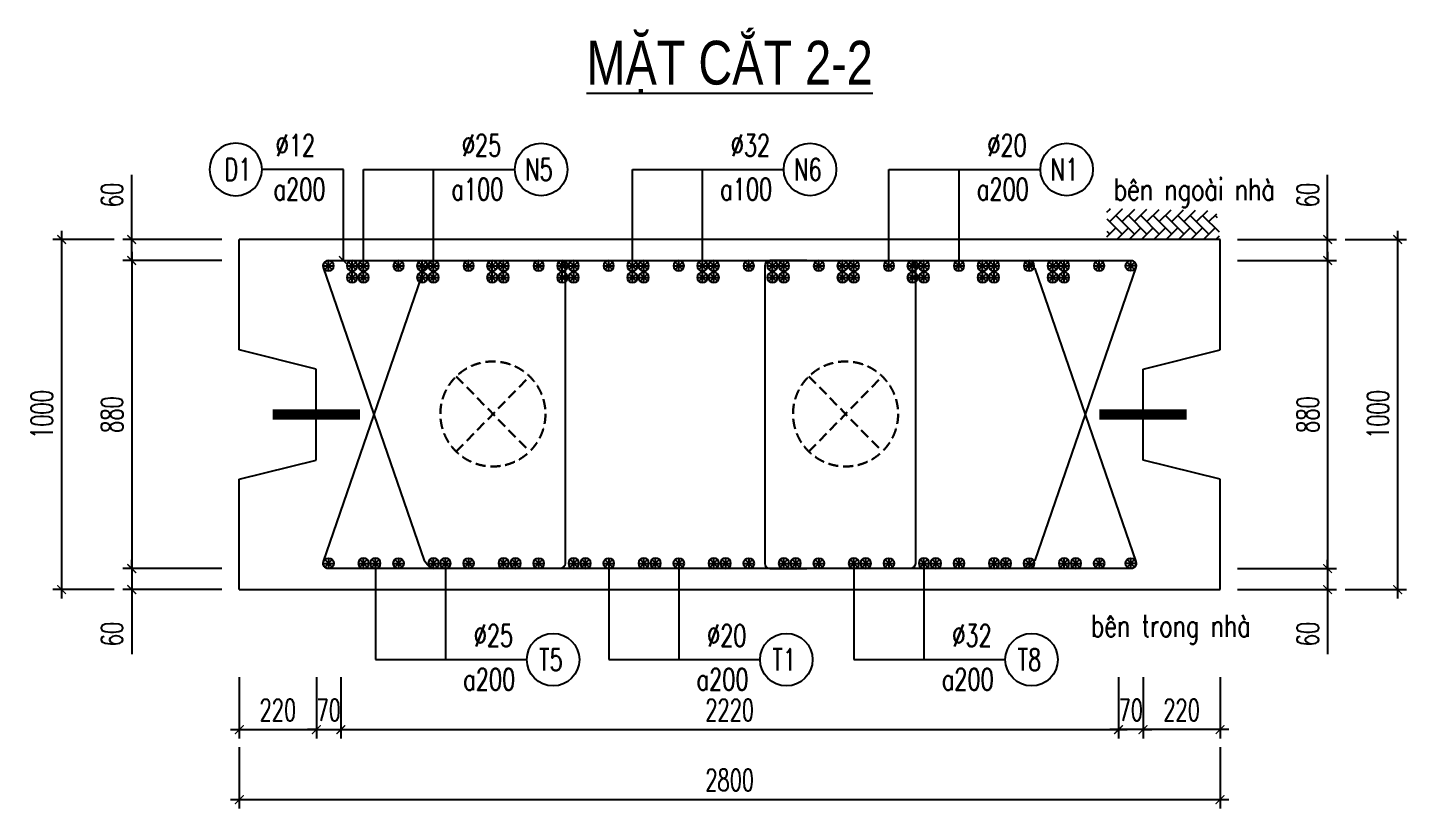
# Model space of a CAD drawing. Header units: millimetres. Extents: x -143483 to 1166745, y -1448440 to -1202244.
# Drawn here: x 82879 to 98625, y -1407063 to -1398142 of the extents above; entities that cross this region are included whole.
import ezdxf
from ezdxf.enums import TextEntityAlignment as Align

# ---------------------------------------------------------------- set-up
doc = ezdxf.new("R2010")
doc.units = ezdxf.units.MM
doc.header["$LTSCALE"] = 30
doc.header["$PDMODE"] = 3
doc.linetypes.add('DASHED', pattern=[19.05, 12.7, -6.35])
doc.layers.get('0').update_dxf_attribs({"lineweight": 9})
doc.layers.get('Defpoints').update_dxf_attribs({"lineweight": 9})
for name, color, linetype in [('ccu11-Cotthep', 9, 'Continuous'), ('ccu11-Dim', 8, 'Continuous'), ('ccu11-Hatch', 8, 'Continuous'), ('ccu11-Text', 31, 'Continuous'), ('ccu11-Thay', 7, 'Continuous'), ('ccu11-Thep', 4, 'Continuous'), ('ccu11-Thep doc', 4, 'Continuous'), ('ccu11-Thepdai', 6, 'Continuous')]:
    doc.layers.add(name, color=color, linetype=linetype)
doc.layers.add('ccu11-Khuat', color=9, linetype='DASHED', lineweight=30)
doc.layers.add('Vicom_thep doc', color=1, linetype='Continuous', lineweight=35)
doc.styles.add('ccu11-dim', font='vnsimli.shx', dxfattribs={"width": 0.65, "bigfont": 'bigfont.shx'})
doc.styles.add('ccu11-VnAvH-B', font='VHAVANB.TTF')
doc.styles.add('ccu11-vnsimli', font='vnsimli.shx', dxfattribs={"width": 0.8, "bigfont": 'vns.shx'})
doc.styles.add('ccu11-vnsimple', font='vnsimple.shx', dxfattribs={"bigfont": 'bigfont.shx'})
doc.styles.add('ccu11_simli', font='vnsimli.shx', dxfattribs={"width": 0.8})
doc.dimstyles.new('ccu11-100', dxfattribs={"dimscale": 100, "dimtxt": 2.5, "dimasz": 1, "dimexe": 1, "dimexo": 2, "dimgap": 1, "dimtad": 1, "dimdec": 0, "dimdsep": 46, "dimtxsty": 'ccu11-dim', "dimblk": 'ARCHTICK', "dimcen": -1, "dimdle": 1, "dimclrd": 256, "dimclre": 256, "dimclrt": 3, "dimadec": 0, "dimazin": 2, "dimtfac": 0.1, "dimtdec": 0, "dimtmove": 0, "dimatfit": 1, "dimldrblk": 'ARCHTICK', "dimfxl": 0, "dimtvp": 0.833333, "dimtolj": 1, "dimtzin": 12, "dimarcsym": 0})
doc.dimstyles.new('ccu11-100x4', dxfattribs={"dimscale": 100, "dimtxt": 2.5, "dimasz": 1, "dimexe": 1, "dimexo": 2, "dimgap": 1, "dimtad": 1, "dimdec": 0, "dimlfac": 0.25, "dimdsep": 46, "dimtxsty": 'ccu11-dim', "dimblk": 'ARCHTICK', "dimcen": -1, "dimdle": 1, "dimclrd": 256, "dimclre": 256, "dimclrt": 3, "dimadec": 0, "dimazin": 2, "dimtfac": 0.1, "dimtdec": 0, "dimtmove": 0, "dimatfit": 1, "dimldrblk": 'ARCHTICK', "dimfxl": 0, "dimtvp": 0.833333, "dimtolj": 1, "dimtzin": 12, "dimarcsym": 0})

# ---------------------------------------------------------------- blocks, each defined once
blk = doc.blocks.new('MCT')
at = {"ltscale": 0.005}
for p, q in [((-0.49, 0), (0.49, 0)), ((0.35, -0.35), (-0.35, 0.35)), ((-0.35, -0.35), (0.35, 0.35)), ((0, -0.49), (0, 0.49))]:
    blk.add_line(p, q, dxfattribs=at)
blk.add_circle((0, 0), 0.492, dxfattribs=at)
blk = doc.blocks.new('*U3542')
at = {"layer": 'ccu11-Thep doc', "xscale": -121.9200000001001, "yscale": 121.9200000001001, "zscale": 121.92, "rotation": 270}
blk.add_blockref('MCT', (0, 0), dxfattribs=at)
blk = doc.blocks.new('*U3543')
at = {"layer": 'ccu11-Thep doc', "color": 0, "linetype": 'ByBlock', "lineweight": -2, "transparency": 16777216}
for p in [(0, 0), (800, 0), (1600, 0), (2400, 0), (3200, 0), (4000, 0), (4800, 0), (5600, 0), (6400, 0), (7200, 0), (8000, 0), (8800, 0)]:
    blk.add_blockref('*U3542', p, dxfattribs=at)
blk = doc.blocks.new('*U3544')
at = {"layer": 'ccu11-Thep doc', "xscale": -121.9200000001001, "yscale": 121.9200000001001, "zscale": 121.92, "rotation": 270}
blk.add_blockref('MCT', (0, 0), dxfattribs=at)
blk = doc.blocks.new('*U3545')
at = {"layer": 'ccu11-Thep doc', "color": 0, "linetype": 'ByBlock', "lineweight": -2, "transparency": 16777216}
for p in [(0, 0), (800, 0), (1600, 0), (2400, 0), (3200, 0), (4000, 0), (4800, 0), (5600, 0), (6400, 0), (7200, 0), (8000, 0), (8800, 0)]:
    blk.add_blockref('*U3544', p, dxfattribs=at)
blk = doc.blocks.new('_ARCHTICK')
at = {"color": 0, "linetype": 'ByBlock', "const_width": 0.15}
blk.add_lwpolyline([(-0.5, -0.5), (0.5, 0.5)], dxfattribs=at)
blk = doc.blocks.new('*D3614')
at = {"layer": 'ccu11-Dim', "linetype": 'ByBlock', "lineweight": -2, "ltscale": 30, "transparency": 16777216}
for p, q in [((95617, -1405563), (95617, -1406263)), ((96497, -1405563), (96497, -1406263)), ((96597, -1406163), (95517, -1406163))]:
    blk.add_line(p, q, dxfattribs=at)
at = {"layer": 'Defpoints', "color": 0, "linetype": 'ByBlock', "ltscale": 30, "transparency": 16777216}
for p in [(95617, -1405363), (96497, -1405363), (95617, -1406163)]:
    blk.add_point(p, dxfattribs=at)
at = {"layer": 'ccu11-Dim', "linetype": 'ByBlock', "lineweight": -2, "ltscale": 30, "transparency": 16777216, "xscale": 100, "yscale": 100, "zscale": 100, "rotation": 180}
blk.add_blockref('_ARCHTICK', (95617, -1406163), dxfattribs=at)
at = {"layer": 'ccu11-Dim', "linetype": 'ByBlock', "lineweight": -2, "ltscale": 30, "transparency": 16777216, "xscale": 100, "yscale": 100, "zscale": 100}
blk.add_blockref('_ARCHTICK', (96497, -1406163), dxfattribs=at)
at = {"layer": 'ccu11-Dim', "color": 3, "linetype": 'ByBlock', "ltscale": 30, "transparency": 16777216, "insert": (96057, -1405938), "char_height": 250, "attachment_point": 5, "style": 'ccu11-dim'}
blk.add_mtext('\\A1;220', dxfattribs=at)
blk = doc.blocks.new('*D3615')
at = {"layer": 'ccu11-Dim', "linetype": 'ByBlock', "lineweight": -2, "ltscale": 30, "transparency": 16777216}
for p, q in [((85297, -1406363), (85297, -1407063)), ((96497, -1406363), (96497, -1407063)), ((85197, -1406963), (96597, -1406963))]:
    blk.add_line(p, q, dxfattribs=at)
at = {"layer": 'Defpoints', "color": 0, "linetype": 'ByBlock', "ltscale": 30, "transparency": 16777216}
for p in [(85297, -1406163), (96497, -1406163), (96497, -1406963)]:
    blk.add_point(p, dxfattribs=at)
at = {"layer": 'ccu11-Dim', "linetype": 'ByBlock', "lineweight": -2, "ltscale": 30, "transparency": 16777216, "xscale": 100, "yscale": 100, "zscale": 100, "rotation": 180}
blk.add_blockref('_ARCHTICK', (85297, -1406963), dxfattribs=at)
at = {"layer": 'ccu11-Dim', "linetype": 'ByBlock', "lineweight": -2, "ltscale": 30, "transparency": 16777216, "xscale": 100, "yscale": 100, "zscale": 100}
blk.add_blockref('_ARCHTICK', (96497, -1406963), dxfattribs=at)
at = {"layer": 'ccu11-Dim', "color": 3, "linetype": 'ByBlock', "ltscale": 30, "transparency": 16777216, "insert": (90897, -1406738), "char_height": 250, "attachment_point": 5, "style": 'ccu11-dim'}
blk.add_mtext('\\A1;2800', dxfattribs=at)
blk = doc.blocks.new('*D3616')
at = {"layer": 'ccu11-Dim', "linetype": 'ByBlock', "lineweight": -2, "ltscale": 30, "transparency": 16777216}
for p, q in [((95337, -1405563), (95337, -1406263)), ((95617, -1405563), (95617, -1406263)), ((95337, -1406163), (95237, -1406163)), ((95617, -1406163), (95337, -1406163)), ((95617, -1406163), (95717, -1406163))]:
    blk.add_line(p, q, dxfattribs=at)
at = {"layer": 'Defpoints', "color": 0, "linetype": 'ByBlock', "ltscale": 30, "transparency": 16777216}
for p in [(95337, -1405363), (95617, -1405363), (95337, -1406163)]:
    blk.add_point(p, dxfattribs=at)
at = {"layer": 'ccu11-Dim', "linetype": 'ByBlock', "lineweight": -2, "ltscale": 30, "transparency": 16777216, "xscale": 100, "yscale": 100, "zscale": 100}
blk.add_blockref('_ARCHTICK', (95337, -1406163), dxfattribs=at)
at = {"layer": 'ccu11-Dim', "linetype": 'ByBlock', "lineweight": -2, "ltscale": 30, "transparency": 16777216, "xscale": 100, "yscale": 100, "zscale": 100, "rotation": 180}
blk.add_blockref('_ARCHTICK', (95617, -1406163), dxfattribs=at)
at = {"layer": 'ccu11-Dim', "color": 3, "linetype": 'ByBlock', "ltscale": 30, "transparency": 16777216, "insert": (95477, -1405938), "char_height": 250, "attachment_point": 5, "style": 'ccu11-dim'}
blk.add_mtext('\\A1;70', dxfattribs=at)
blk = doc.blocks.new('SHD')
at = {"layer": 'ccu11-Cotthep'}
blk.add_circle((300, 0), 300, dxfattribs=at)
at = {"layer": 'ccu11-Cotthep', "color": 31, "style": 'ccu11_simli', "width": 0.8}
blk.add_attdef('DK', text='', height=250, dxfattribs=at).set_placement((-101, 65), align=Align.BOTTOM_RIGHT)
blk.add_attdef('KH', text='', height=250, dxfattribs=at).set_placement((300, 0), align=Align.MIDDLE)
blk.add_attdef('KC', text='', height=250, dxfattribs=at).set_placement((-101, -142), align=Align.TOP_RIGHT)
blk = doc.blocks.new('*D3617')
at = {"layer": 'ccu11-Dim', "linetype": 'ByBlock', "lineweight": -2, "ltscale": 30, "transparency": 16777216}
for p, q in [((97725, -1400563), (97725, -1399823)), ((96697, -1400563), (97825, -1400563)), ((97725, -1400803), (97725, -1400563)), ((96697, -1400803), (97825, -1400803)), ((97725, -1400803), (97725, -1400903))]:
    blk.add_line(p, q, dxfattribs=at)
at = {"layer": 'Defpoints', "color": 0, "linetype": 'ByBlock', "ltscale": 30, "transparency": 16777216}
for p in [(96497, -1400563), (96497, -1400803), (97725, -1400803)]:
    blk.add_point(p, dxfattribs=at)
at = {"layer": 'ccu11-Dim', "linetype": 'ByBlock', "lineweight": -2, "ltscale": 30, "transparency": 16777216, "xscale": 100, "yscale": 100, "zscale": 100}
for p, rotation in [((97725, -1400563), 270), ((97725, -1400803), 90)]:
    blk.add_blockref('_ARCHTICK', p, dxfattribs=dict(at, rotation=rotation))
at = {"layer": 'ccu11-Dim', "color": 3, "linetype": 'ByBlock', "ltscale": 30, "transparency": 16777216, "insert": (97500, -1400055), "char_height": 250, "attachment_point": 5, "rotation": 90, "style": 'ccu11-dim'}
blk.add_mtext('\\A1;60', dxfattribs=at)
blk = doc.blocks.new('*D3618')
at = {"layer": 'ccu11-Dim', "linetype": 'ByBlock', "lineweight": -2, "ltscale": 30, "transparency": 16777216}
for p, q in [((97725, -1400703), (97725, -1404423)), ((96697, -1400803), (97825, -1400803)), ((96697, -1404323), (97825, -1404323))]:
    blk.add_line(p, q, dxfattribs=at)
at = {"layer": 'Defpoints', "color": 0, "linetype": 'ByBlock', "ltscale": 30, "transparency": 16777216}
for p in [(96497, -1400803), (96497, -1404323), (97725, -1404323)]:
    blk.add_point(p, dxfattribs=at)
at = {"layer": 'ccu11-Dim', "linetype": 'ByBlock', "lineweight": -2, "ltscale": 30, "transparency": 16777216, "xscale": 100, "yscale": 100, "zscale": 100}
for p, rotation in [((97725, -1400803), 90), ((97725, -1404323), 270)]:
    blk.add_blockref('_ARCHTICK', p, dxfattribs=dict(at, rotation=rotation))
at = {"layer": 'ccu11-Dim', "color": 3, "linetype": 'ByBlock', "ltscale": 30, "transparency": 16777216, "insert": (97500, -1402563), "char_height": 250, "attachment_point": 5, "rotation": 90, "style": 'ccu11-dim'}
blk.add_mtext('\\A1;880', dxfattribs=at)
blk = doc.blocks.new('*D3619')
at = {"layer": 'ccu11-Dim', "linetype": 'ByBlock', "lineweight": -2, "ltscale": 30, "transparency": 16777216}
for p, q in [((96697, -1404323), (97825, -1404323)), ((97725, -1404323), (97725, -1404223)), ((97725, -1404323), (97725, -1404563)), ((96697, -1404563), (97825, -1404563)), ((97725, -1404563), (97725, -1405302))]:
    blk.add_line(p, q, dxfattribs=at)
at = {"layer": 'Defpoints', "color": 0, "linetype": 'ByBlock', "ltscale": 30, "transparency": 16777216}
for p in [(96497, -1404323), (97725, -1404323), (96497, -1404563)]:
    blk.add_point(p, dxfattribs=at)
at = {"layer": 'ccu11-Dim', "linetype": 'ByBlock', "lineweight": -2, "ltscale": 30, "transparency": 16777216, "xscale": 100, "yscale": 100, "zscale": 100}
for p, rotation in [((97725, -1404323), 270), ((97725, -1404563), 90)]:
    blk.add_blockref('_ARCHTICK', p, dxfattribs=dict(at, rotation=rotation))
at = {"layer": 'ccu11-Dim', "color": 3, "linetype": 'ByBlock', "ltscale": 30, "transparency": 16777216, "insert": (97500, -1405071), "char_height": 250, "attachment_point": 5, "rotation": 90, "style": 'ccu11-dim'}
blk.add_mtext('\\A1;60', dxfattribs=at)
blk = doc.blocks.new('*D3620')
at = {"layer": 'ccu11-Dim', "linetype": 'ByBlock', "lineweight": -2, "ltscale": 30, "transparency": 16777216}
for p, q in [((97925, -1400563), (98625, -1400563)), ((98525, -1400463), (98525, -1404663)), ((97925, -1404563), (98625, -1404563))]:
    blk.add_line(p, q, dxfattribs=at)
at = {"layer": 'Defpoints', "color": 0, "linetype": 'ByBlock', "ltscale": 30, "transparency": 16777216}
for p in [(97725, -1400563), (97725, -1404563), (98525, -1404563)]:
    blk.add_point(p, dxfattribs=at)
at = {"layer": 'ccu11-Dim', "linetype": 'ByBlock', "lineweight": -2, "ltscale": 30, "transparency": 16777216, "xscale": 100, "yscale": 100, "zscale": 100}
for p, rotation in [((98525, -1400563), 90), ((98525, -1404563), 270)]:
    blk.add_blockref('_ARCHTICK', p, dxfattribs=dict(at, rotation=rotation))
at = {"layer": 'ccu11-Dim', "color": 3, "linetype": 'ByBlock', "ltscale": 30, "transparency": 16777216, "insert": (98300, -1402563), "char_height": 250, "attachment_point": 5, "rotation": 90, "style": 'ccu11-dim'}
blk.add_mtext('\\A1;1000', dxfattribs=at)
blk = doc.blocks.new('ccu11_block_thep')
at = {"layer": 'ccu11-Thep', "color": 3}
for p, q in [((-0.4, 0), (0.4, 0)), ((-0.28, 0.28), (0.28, -0.28)), ((0.28, 0.28), (-0.28, -0.28)), ((0, 0.4), (0, -0.4))]:
    blk.add_line(p, q, dxfattribs=at)
at = {"layer": 'ccu11-Thep', "color": 1, "const_width": 0.0667}
blk.add_lwpolyline([(-0.4, 0, 1), (0.4, 0, 1), (-0.4, 0, 1)], format="xyb", dxfattribs=at)
at = {"layer": 'ccu11-Thep', "color": 1}
blk.add_circle((0, 0), 0.4, dxfattribs=at)
blk = doc.blocks.new('*U3546')
at = {"layer": 'Vicom_thep doc', "xscale": -150, "yscale": 150, "zscale": 150, "rotation": 180}
blk.add_blockref('ccu11_block_thep', (0, 0), dxfattribs=at)
blk = doc.blocks.new('*U3547')
at = {"layer": 'ccu11-Thep doc', "color": 0, "linetype": 'ByBlock', "lineweight": -2, "transparency": 16777216}
for p in [(0, 0), (800, 0), (1600, 0), (2400, 0), (3200, 0), (4000, 0), (4800, 0), (5600, 0), (6400, 0), (7200, 0), (8000, 0)]:
    blk.add_blockref('*U3546', p, dxfattribs=at)
blk = doc.blocks.new('*U3548')
at = {"layer": 'Vicom_thep doc', "xscale": -150, "yscale": 150, "zscale": 150, "rotation": 180}
blk.add_blockref('ccu11_block_thep', (0, 0), dxfattribs=at)
blk = doc.blocks.new('*U3549')
at = {"layer": 'ccu11-Thep doc', "color": 0, "linetype": 'ByBlock', "lineweight": -2, "transparency": 16777216}
for p in [(0, 0), (800, 0), (1600, 0), (2400, 0), (3200, 0), (4000, 0), (4800, 0), (5600, 0), (6400, 0), (7200, 0), (8000, 0)]:
    blk.add_blockref('*U3548', p, dxfattribs=at)
blk = doc.blocks.new('*U3536')
at = {"layer": 'Vicom_thep doc', "xscale": -150, "yscale": 150, "zscale": 150, "rotation": 180}
blk.add_blockref('ccu11_block_thep', (0, 0), dxfattribs=at)
blk = doc.blocks.new('*U3537')
at = {"layer": 'ccu11-Thep doc', "color": 0, "linetype": 'ByBlock', "lineweight": -2, "transparency": 16777216}
for p in [(0, 0), (800, 0), (1600, 0), (2400, 0), (3200, 0), (4000, 0), (4800, 0), (5600, 0), (6400, 0), (7200, 0), (8000, 0)]:
    blk.add_blockref('*U3536', p, dxfattribs=at)
blk = doc.blocks.new('*U3576')
at = {"layer": 'Vicom_thep doc', "xscale": -150, "yscale": 150, "zscale": 150, "rotation": 180}
blk.add_blockref('ccu11_block_thep', (0, 0), dxfattribs=at)
blk = doc.blocks.new('*U3577')
at = {"layer": 'ccu11-Thep doc', "color": 0, "linetype": 'ByBlock', "lineweight": -2, "transparency": 16777216}
for p in [(0, 0), (800, 0), (1600, 0), (2400, 0), (3200, 0), (4000, 0), (4800, 0), (5600, 0), (6400, 0), (7200, 0), (8000, 0)]:
    blk.add_blockref('*U3576', p, dxfattribs=at)
blk = doc.blocks.new('*U3578')
at = {"layer": 'Vicom_thep doc', "xscale": -150, "yscale": 150, "zscale": 150, "rotation": 180}
blk.add_blockref('ccu11_block_thep', (0, 0), dxfattribs=at)
blk = doc.blocks.new('*U3579')
at = {"layer": 'ccu11-Thep doc', "color": 0, "linetype": 'ByBlock', "lineweight": -2, "transparency": 16777216}
for p in [(0, 0), (800, 0), (1600, 0), (2400, 0), (3200, 0), (4000, 0), (4800, 0), (5600, 0), (6400, 0), (7200, 0), (8000, 0)]:
    blk.add_blockref('*U3578', p, dxfattribs=at)
blk = doc.blocks.new('*U3580')
at = {"layer": 'Vicom_thep doc', "xscale": -150, "yscale": 150, "zscale": 150, "rotation": 180}
blk.add_blockref('ccu11_block_thep', (0, 0), dxfattribs=at)
blk = doc.blocks.new('*U3581')
at = {"layer": 'ccu11-Thep doc', "color": 0, "linetype": 'ByBlock', "lineweight": -2, "transparency": 16777216}
for p in [(0, 0), (800, 0), (1600, 0), (2400, 0), (3200, 0), (4000, 0), (4800, 0), (5600, 0), (6400, 0), (7200, 0), (8000, 0)]:
    blk.add_blockref('*U3580', p, dxfattribs=at)
blk = doc.blocks.new('*D3668')
at = {"layer": 'ccu11-Dim', "linetype": 'ByBlock', "lineweight": -2, "ltscale": 30, "transparency": 16777216}
for p, q in [((86457, -1405563), (86457, -1406263)), ((95337, -1405563), (95337, -1406263)), ((86357, -1406163), (95437, -1406163))]:
    blk.add_line(p, q, dxfattribs=at)
at = {"layer": 'Defpoints', "color": 0, "linetype": 'ByBlock', "ltscale": 30, "transparency": 16777216}
for p in [(86457, -1405363), (95337, -1405363), (95337, -1406163)]:
    blk.add_point(p, dxfattribs=at)
at = {"layer": 'ccu11-Dim', "linetype": 'ByBlock', "lineweight": -2, "ltscale": 30, "transparency": 16777216, "xscale": 100, "yscale": 100, "zscale": 100, "rotation": 180}
blk.add_blockref('_ARCHTICK', (86457, -1406163), dxfattribs=at)
at = {"layer": 'ccu11-Dim', "linetype": 'ByBlock', "lineweight": -2, "ltscale": 30, "transparency": 16777216, "xscale": 100, "yscale": 100, "zscale": 100}
blk.add_blockref('_ARCHTICK', (95337, -1406163), dxfattribs=at)
at = {"layer": 'ccu11-Dim', "color": 3, "linetype": 'ByBlock', "ltscale": 30, "transparency": 16777216, "insert": (90897, -1405938), "char_height": 250, "attachment_point": 5, "style": 'ccu11-dim'}
blk.add_mtext('\\A1;2220', dxfattribs=at)
blk = doc.blocks.new('*D3662')
at = {"layer": 'ccu11-Dim', "linetype": 'ByBlock', "lineweight": -2, "ltscale": 30, "transparency": 16777216}
for p, q in [((85297, -1405563), (85297, -1406263)), ((86177, -1405563), (86177, -1406263)), ((85197, -1406163), (86277, -1406163))]:
    blk.add_line(p, q, dxfattribs=at)
at = {"layer": 'Defpoints', "color": 0, "linetype": 'ByBlock', "ltscale": 30, "transparency": 16777216}
for p in [(85297, -1405363), (86177, -1405363), (86177, -1406163)]:
    blk.add_point(p, dxfattribs=at)
at = {"layer": 'ccu11-Dim', "linetype": 'ByBlock', "lineweight": -2, "ltscale": 30, "transparency": 16777216, "xscale": 100, "yscale": 100, "zscale": 100, "rotation": 180}
blk.add_blockref('_ARCHTICK', (85297, -1406163), dxfattribs=at)
at = {"layer": 'ccu11-Dim', "linetype": 'ByBlock', "lineweight": -2, "ltscale": 30, "transparency": 16777216, "xscale": 100, "yscale": 100, "zscale": 100}
blk.add_blockref('_ARCHTICK', (86177, -1406163), dxfattribs=at)
at = {"layer": 'ccu11-Dim', "color": 3, "linetype": 'ByBlock', "ltscale": 30, "transparency": 16777216, "insert": (85737, -1405938), "char_height": 250, "attachment_point": 5, "style": 'ccu11-dim'}
blk.add_mtext('\\A1;220', dxfattribs=at)
blk = doc.blocks.new('*D3663')
at = {"layer": 'ccu11-Dim', "linetype": 'ByBlock', "lineweight": -2, "ltscale": 30, "transparency": 16777216}
for p, q in [((86177, -1405563), (86177, -1406263)), ((86457, -1405563), (86457, -1406263)), ((86177, -1406163), (86077, -1406163)), ((86177, -1406163), (86457, -1406163)), ((86457, -1406163), (86557, -1406163))]:
    blk.add_line(p, q, dxfattribs=at)
at = {"layer": 'Defpoints', "color": 0, "linetype": 'ByBlock', "ltscale": 30, "transparency": 16777216}
for p in [(86177, -1405363), (86457, -1405363), (86457, -1406163)]:
    blk.add_point(p, dxfattribs=at)
at = {"layer": 'ccu11-Dim', "linetype": 'ByBlock', "lineweight": -2, "ltscale": 30, "transparency": 16777216, "xscale": 100, "yscale": 100, "zscale": 100}
blk.add_blockref('_ARCHTICK', (86177, -1406163), dxfattribs=at)
at = {"layer": 'ccu11-Dim', "linetype": 'ByBlock', "lineweight": -2, "ltscale": 30, "transparency": 16777216, "xscale": 100, "yscale": 100, "zscale": 100, "rotation": 180}
blk.add_blockref('_ARCHTICK', (86457, -1406163), dxfattribs=at)
at = {"layer": 'ccu11-Dim', "color": 3, "linetype": 'ByBlock', "ltscale": 30, "transparency": 16777216, "insert": (86317, -1405938), "char_height": 250, "attachment_point": 5, "style": 'ccu11-dim'}
blk.add_mtext('\\A1;70', dxfattribs=at)
blk = doc.blocks.new('*D3664')
at = {"layer": 'ccu11-Dim', "linetype": 'ByBlock', "lineweight": -2, "ltscale": 30, "transparency": 16777216}
for p, q in [((84068, -1400563), (84068, -1399823)), ((85097, -1400563), (83968, -1400563)), ((84068, -1400803), (84068, -1400563)), ((85097, -1400803), (83968, -1400803)), ((84068, -1400803), (84068, -1400903))]:
    blk.add_line(p, q, dxfattribs=at)
at = {"layer": 'Defpoints', "color": 0, "linetype": 'ByBlock', "ltscale": 30, "transparency": 16777216}
for p in [(85297, -1400563), (84068, -1400803), (85297, -1400803)]:
    blk.add_point(p, dxfattribs=at)
at = {"layer": 'ccu11-Dim', "linetype": 'ByBlock', "lineweight": -2, "ltscale": 30, "transparency": 16777216, "xscale": 100, "yscale": 100, "zscale": 100}
for p, rotation in [((84068, -1400563), 270), ((84068, -1400803), 90)]:
    blk.add_blockref('_ARCHTICK', p, dxfattribs=dict(at, rotation=rotation))
at = {"layer": 'ccu11-Dim', "color": 3, "linetype": 'ByBlock', "ltscale": 30, "transparency": 16777216, "insert": (83843, -1400055), "char_height": 250, "attachment_point": 5, "rotation": 90, "style": 'ccu11-dim'}
blk.add_mtext('\\A1;60', dxfattribs=at)
blk = doc.blocks.new('*D3665')
at = {"layer": 'ccu11-Dim', "linetype": 'ByBlock', "lineweight": -2, "ltscale": 30, "transparency": 16777216}
for p, q in [((84068, -1400703), (84068, -1404423)), ((85097, -1400803), (83968, -1400803)), ((85097, -1404323), (83968, -1404323))]:
    blk.add_line(p, q, dxfattribs=at)
at = {"layer": 'Defpoints', "color": 0, "linetype": 'ByBlock', "ltscale": 30, "transparency": 16777216}
for p in [(85297, -1400803), (84068, -1404323), (85297, -1404323)]:
    blk.add_point(p, dxfattribs=at)
at = {"layer": 'ccu11-Dim', "linetype": 'ByBlock', "lineweight": -2, "ltscale": 30, "transparency": 16777216, "xscale": 100, "yscale": 100, "zscale": 100}
for p, rotation in [((84068, -1400803), 90), ((84068, -1404323), 270)]:
    blk.add_blockref('_ARCHTICK', p, dxfattribs=dict(at, rotation=rotation))
at = {"layer": 'ccu11-Dim', "color": 3, "linetype": 'ByBlock', "ltscale": 30, "transparency": 16777216, "insert": (83843, -1402563), "char_height": 250, "attachment_point": 5, "rotation": 90, "style": 'ccu11-dim'}
blk.add_mtext('\\A1;880', dxfattribs=at)
blk = doc.blocks.new('*D3666')
at = {"layer": 'ccu11-Dim', "linetype": 'ByBlock', "lineweight": -2, "ltscale": 30, "transparency": 16777216}
for p, q in [((85097, -1404323), (83968, -1404323)), ((84068, -1404323), (84068, -1404223)), ((84068, -1404323), (84068, -1404563)), ((85097, -1404563), (83968, -1404563)), ((84068, -1404563), (84068, -1405302))]:
    blk.add_line(p, q, dxfattribs=at)
at = {"layer": 'Defpoints', "color": 0, "linetype": 'ByBlock', "ltscale": 30, "transparency": 16777216}
for p in [(84068, -1404323), (85297, -1404323), (85297, -1404563)]:
    blk.add_point(p, dxfattribs=at)
at = {"layer": 'ccu11-Dim', "linetype": 'ByBlock', "lineweight": -2, "ltscale": 30, "transparency": 16777216, "xscale": 100, "yscale": 100, "zscale": 100}
for p, rotation in [((84068, -1404323), 270), ((84068, -1404563), 90)]:
    blk.add_blockref('_ARCHTICK', p, dxfattribs=dict(at, rotation=rotation))
at = {"layer": 'ccu11-Dim', "color": 3, "linetype": 'ByBlock', "ltscale": 30, "transparency": 16777216, "insert": (83843, -1405071), "char_height": 250, "attachment_point": 5, "rotation": 90, "style": 'ccu11-dim'}
blk.add_mtext('\\A1;60', dxfattribs=at)
blk = doc.blocks.new('*D3667')
at = {"layer": 'ccu11-Dim', "linetype": 'ByBlock', "lineweight": -2, "ltscale": 30, "transparency": 16777216}
for p, q in [((83868, -1400563), (83168, -1400563)), ((83268, -1400463), (83268, -1404663)), ((83868, -1404563), (83168, -1404563))]:
    blk.add_line(p, q, dxfattribs=at)
at = {"layer": 'Defpoints', "color": 0, "linetype": 'ByBlock', "ltscale": 30, "transparency": 16777216}
for p in [(84068, -1400563), (83268, -1404563), (84068, -1404563)]:
    blk.add_point(p, dxfattribs=at)
at = {"layer": 'ccu11-Dim', "linetype": 'ByBlock', "lineweight": -2, "ltscale": 30, "transparency": 16777216, "xscale": 100, "yscale": 100, "zscale": 100}
for p, rotation in [((83268, -1400563), 90), ((83268, -1404563), 270)]:
    blk.add_blockref('_ARCHTICK', p, dxfattribs=dict(at, rotation=rotation))
at = {"layer": 'ccu11-Dim', "color": 3, "linetype": 'ByBlock', "ltscale": 30, "transparency": 16777216, "insert": (83043, -1402563), "char_height": 250, "attachment_point": 5, "rotation": 90, "style": 'ccu11-dim'}
blk.add_mtext('\\A1;1000', dxfattribs=at)

msp = doc.modelspace()

# ---------------------------------------------------------------- hatches: boundary and pattern name
at = {"layer": 'ccu11-Hatch', "ltscale": 10}
h = msp.add_hatch(dxfattribs=at)
h.set_pattern_fill('AR-HBONE', color=256, scale=25, angle=270, style=0)
h.set_pattern_definition([(45, (-3166646.16, 375893.27), (141.4213562, 4e-14), [300, -100]), (315, (-3166575.45, 375963.98), (141.4213562, 4e-14), [300, -100])])
h.paths.add_polyline_path([(95204.34, -1400210.2), (95204.34, -1400562.93), (96496.7, -1400562.93), (96453.84, -1400231.63)])

# ---------------------------------------------------------------- linework, layer by layer
at = {"layer": 'ccu11-Khuat', "ltscale": 0.3}
for p, q in [((87774.12, -1402127.22), (88612.35, -1402985.92)), ((87774.12, -1402985.92), (88612.35, -1402127.22)), ((91801.36, -1402127.22), (92639.59, -1402985.92)), ((91801.36, -1402985.92), (92639.59, -1402127.22))]:
    msp.add_line(p, q, dxfattribs=at)
for centre in [(88193.24, -1402556.57), (92220.47, -1402556.57)]:
    msp.add_circle(centre, 600, dxfattribs=at)
at = {"layer": 'ccu11-Thay'}
for p, q in [((96496.7, -1400562.93), (85296.7, -1400562.93)), ((85296.7, -1401822.93), (85296.7, -1400562.93)), ((96496.7, -1401822.93), (96496.7, -1400562.93)), ((86176.46, -1402042.93), (85296.7, -1401822.93)), ((95616.93, -1402042.93), (96496.7, -1401822.93)), ((86176.46, -1403082.93), (86176.46, -1402042.93)), ((95616.93, -1403082.93), (95616.93, -1402042.93)), ((85296.7, -1403302.93), (86176.46, -1403082.93)), ((96496.7, -1403302.93), (95616.93, -1403082.93)), ((85296.7, -1404562.93), (85296.7, -1403302.93)), ((96496.7, -1404562.93), (96496.7, -1403302.93)), ((85296.7, -1404562.93), (96496.7, -1404562.93))]:
    msp.add_line(p, q, dxfattribs=at)
at = {"layer": 'ccu11-Thep', "const_width": 120}
for points in [[(86676.7, -1402562.93), (85676.7, -1402562.93)], [(95116.7, -1402562.93), (96116.7, -1402562.93)]]:
    msp.add_lwpolyline(points, dxfattribs=at)
at = {"layer": 'ccu11-Thepdai'}
for points in [[(93548.49, -1400802.93), (94268.96, -1400802.93, -0.23620228), (94380.73, -1400895.68), (95534.61, -1404242.43, -0.5204497), (95478.22, -1404322.93), (90896.7, -1404322.93), (86315.17, -1404322.93, -0.5204497), (86258.78, -1404242.43), (87412.66, -1400895.68, -0.23620228), (87524.43, -1400802.93), (88244.9, -1400802.93)], [(88244.9, -1404322.93), (87524.43, -1404322.93, -0.23620228), (87412.66, -1404230.18), (86258.78, -1400883.43, -0.5204497), (86315.17, -1400802.93), (90896.7, -1400802.93), (95478.22, -1400802.93, -0.5204497), (95534.61, -1400883.43), (94380.73, -1404230.18, -0.23620228), (94268.96, -1404322.93), (93548.49, -1404322.93)], [(88537.38, -1400802.93), (88957.38, -1400802.93, -0.41421356), (89017.38, -1400862.93), (89017.38, -1404262.93, -0.41421356), (88957.38, -1404322.93), (88537.38, -1404322.93)], [(91777.38, -1400802.93), (91357.38, -1400802.93, 0.41421356), (91297.38, -1400862.93), (91297.38, -1404262.93, 0.41421356), (91357.38, -1404322.93), (91777.38, -1404322.93)], [(92537.38, -1400802.93), (92957.38, -1400802.93, -0.41421356), (93017.38, -1400862.93), (93017.38, -1404262.93, -0.41421356), (92957.38, -1404322.93), (92537.38, -1404322.93)]]:
    msp.add_lwpolyline(points, format="xyb", dxfattribs=at)

# ---------------------------------------------------------------- block references
at = {"layer": 'ccu11-Cotthep'}
ref = msp.add_blockref('SHD', (85556.7, -1399762.57), dxfattribs=dict(at, xscale=-1))
ref.add_attrib('KH', 'D1', dxfattribs={"color": 31, "height": 250, "style": 'ccu11-vnsimple', "width": 0.7}).set_placement((85281.7, -1399762.57), align=Align.MIDDLE_CENTER)
ref.add_attrib('KC', 'a200', dxfattribs={"color": 31, "height": 250, "style": 'ccu11-vnsimple', "width": 0.7}).set_placement((85985.28, -1399862.57), align=Align.TOP_CENTER)
ref.add_attrib('DK', '`12', dxfattribs={"color": 31, "height": 250, "style": 'ccu11-vnsimple', "width": 0.7}).set_placement((85937.48, -1399687.57), align=Align.BOTTOM_CENTER)
ref = msp.add_blockref('SHD', (88444.6, -1399762.57), dxfattribs=at)
ref.add_attrib('KH', 'N5', dxfattribs={"color": 31, "height": 250, "style": 'ccu11-vnsimple', "width": 0.7}).set_placement((88719.6, -1399762.57), align=Align.MIDDLE_CENTER)
ref.add_attrib('KC', 'a100', dxfattribs={"color": 31, "height": 250, "style": 'ccu11-vnsimple', "width": 0.7}).set_placement((88016.02, -1399862.57), align=Align.TOP_CENTER)
ref.add_attrib('DK', '`25', dxfattribs={"color": 31, "height": 250, "style": 'ccu11-vnsimple', "width": 0.7}).set_placement((88063.82, -1399687.57), align=Align.BOTTOM_CENTER)
ref = msp.add_blockref('SHD', (91514.5, -1399762.57), dxfattribs=at)
ref.add_attrib('KH', 'N6', dxfattribs={"color": 31, "height": 250, "style": 'ccu11-vnsimple', "width": 0.7}).set_placement((91789.5, -1399762.57), align=Align.MIDDLE_CENTER)
ref.add_attrib('KC', 'a100', dxfattribs={"color": 31, "height": 250, "style": 'ccu11-vnsimple', "width": 0.7}).set_placement((91085.92, -1399862.57), align=Align.TOP_CENTER)
ref.add_attrib('DK', '`32', dxfattribs={"color": 31, "height": 250, "style": 'ccu11-vnsimple', "width": 0.7}).set_placement((91133.72, -1399687.57), align=Align.BOTTOM_CENTER)
ref = msp.add_blockref('SHD', (94445.29, -1399762.57), dxfattribs=at)
ref.add_attrib('KH', 'N1', dxfattribs={"color": 31, "height": 250, "style": 'ccu11-vnsimple', "width": 0.7}).set_placement((94720.29, -1399762.57), align=Align.MIDDLE_CENTER)
ref.add_attrib('KC', 'a200', dxfattribs={"color": 31, "height": 250, "style": 'ccu11-vnsimple', "width": 0.7}).set_placement((94016.71, -1399862.57), align=Align.TOP_CENTER)
ref.add_attrib('DK', '`20', dxfattribs={"color": 31, "height": 250, "style": 'ccu11-vnsimple', "width": 0.7}).set_placement((94064.51, -1399687.57), align=Align.BOTTOM_CENTER)
ref = msp.add_blockref('SHD', (88580.22, -1405363.29), dxfattribs=at)
ref.add_attrib('KH', 'T5', dxfattribs={"color": 31, "height": 250, "style": 'ccu11-vnsimple', "width": 0.7}).set_placement((88855.22, -1405363.29), align=Align.MIDDLE_CENTER)
ref.add_attrib('KC', 'a200', dxfattribs={"color": 31, "height": 250, "style": 'ccu11-vnsimple', "width": 0.7}).set_placement((88151.64, -1405463.29), align=Align.TOP_CENTER)
ref.add_attrib('DK', '`25', dxfattribs={"color": 31, "height": 250, "style": 'ccu11-vnsimple', "width": 0.7}).set_placement((88199.44, -1405288.29), align=Align.BOTTOM_CENTER)
ref = msp.add_blockref('SHD', (91244.6, -1405363.29), dxfattribs=at)
ref.add_attrib('KH', 'T1', dxfattribs={"color": 31, "height": 250, "style": 'ccu11-vnsimple', "width": 0.7}).set_placement((91519.6, -1405363.29), align=Align.MIDDLE_CENTER)
ref.add_attrib('KC', 'a200', dxfattribs={"color": 31, "height": 250, "style": 'ccu11-vnsimple', "width": 0.7}).set_placement((90816.02, -1405463.29), align=Align.TOP_CENTER)
ref.add_attrib('DK', '`20', dxfattribs={"color": 31, "height": 250, "style": 'ccu11-vnsimple', "width": 0.7}).set_placement((90863.82, -1405288.29), align=Align.BOTTOM_CENTER)
ref = msp.add_blockref('SHD', (94044.6, -1405363.29), dxfattribs=at)
ref.add_attrib('KH', 'T8', dxfattribs={"color": 31, "height": 250, "style": 'ccu11-vnsimple', "width": 0.7}).set_placement((94319.6, -1405363.29), align=Align.MIDDLE_CENTER)
ref.add_attrib('KC', 'a200', dxfattribs={"color": 31, "height": 250, "style": 'ccu11-vnsimple', "width": 0.7}).set_placement((93616.02, -1405463.29), align=Align.TOP_CENTER)
ref.add_attrib('DK', '`32', dxfattribs={"color": 31, "height": 250, "style": 'ccu11-vnsimple', "width": 0.7}).set_placement((93663.82, -1405288.29), align=Align.BOTTOM_CENTER)
at = {"layer": 'ccu11-Thep doc'}
for name, p in [('*U3543', (86315.6, -1400862.93)), ('*U3579', (86585.5, -1400862.93)), ('*U3547', (86715.6, -1400862.93)), ('*U3581', (86585.5, -1400995.87)), ('*U3577', (86715.6, -1400995.87)), ('*U3549', (86715.6, -1404262.93)), ('*U3537', (86851.22, -1404262.93))]:
    msp.add_blockref(name, p, dxfattribs=at)
at = {"layer": 'ccu11-Thep doc', "xscale": 121.9200000001001, "yscale": 121.9200000001001, "zscale": 121.9200000001001, "rotation": 90.00000000000001}
for p in [(95477.05, -1400862.93), (95477.05, -1404262.93)]:
    msp.add_blockref('MCT', p, dxfattribs=at)
at = {"layer": 'ccu11-Thep doc', "xscale": -1, "rotation": 180}
msp.add_blockref('*U3545', (86315.6, -1404262.93), dxfattribs=at)

# ---------------------------------------------------------------- texts
at = {"layer": 'ccu11-Text', "color": 2, "style": 'ccu11-VnAvH-B', "width": 0.8}
msp.add_text('%%UmÆt c¾t 2-2', height=500, dxfattribs=at).set_placement((90896.7, -1398792.8), align=Align.CENTER)
at = {"layer": 'ccu11-Text', "linetype": 'Continuous', "style": 'ccu11-vnsimli', "width": 0.75}
for s, p in [('bªn ngoµi nhµ', (96203.31, -1400114.78)), ('bªn trong nhµ', (95934.6, -1405101.4))]:
    msp.add_text(s, height=250, dxfattribs=at).set_placement(p, align=Align.CENTER)

# ---------------------------------------------------------------- dimensions: what is measured, and where the dimension line sits
at = {"layer": 'ccu11-Dim', "linetype": 'ByBlock', "ltscale": 30}
for base, p1, p2, angle, picture, middle in [((84068.3, -1400802.93), (85296.7, -1400562.93), (85296.7, -1400802.93), 90, '*D3664', (84068.3, -1400054.95)), ((97725.09, -1400802.93), (96496.7, -1400562.93), (96496.7, -1400802.93), 90, '*D3617', (97725.09, -1400054.95)), ((84068.3, -1404322.93), (85296.7, -1404562.93), (85296.7, -1404322.93), 270, '*D3666', (84068.3, -1405070.91)), ((97725.09, -1404322.93), (96496.7, -1404562.93), (96496.7, -1404322.93), 270, '*D3619', (97725.09, -1405070.91))]:
    dim = msp.add_linear_dim(base=base, p1=p1, p2=p2, angle=angle, dimstyle='ccu11-100x4', dxfattribs=at)
    dim.commit()
    dim.dimension.update_dxf_attribs({"geometry": picture, "text_midpoint": middle, "dimtype": 160})
for base, p1, p2, angle, picture, middle in [((83268.3, -1404562.93), (84068.3, -1400562.93), (84068.3, -1404562.93), 90, '*D3667', (83043.3, -1402562.93)), ((98525.09, -1404562.93), (97725.09, -1400562.93), (97725.09, -1404562.93), 90, '*D3620', (98300.09, -1402562.93)), ((86176.7, -1406163.29), (85296.7, -1405363.29), (86176.7, -1405363.29), 180, '*D3662', (85736.7, -1405938.29))]:
    dim = msp.add_linear_dim(base=base, p1=p1, p2=p2, angle=angle, dimstyle='ccu11-100x4', dxfattribs=at)
    dim.commit()
    dim.dimension.update_dxf_attribs({"geometry": picture, "text_midpoint": middle})
for base, p1, p2, angle, override, picture, middle in [((84068.3, -1404322.93), (85296.7, -1400802.93), (85296.7, -1404322.93), 90, {"dimtmove": 1}, '*D3665', (83843.3, -1402562.93)), ((97725.09, -1404322.93), (96496.7, -1400802.93), (96496.7, -1404322.93), 90, {"dimtmove": 1}, '*D3618', (97500.09, -1402562.93)), ((86456.7, -1406163.29), (86176.7, -1405363.29), (86456.7, -1405363.29), 180, {"dimtix": 1}, '*D3663', (86316.7, -1405938.29))]:
    dim = msp.add_linear_dim(base=base, p1=p1, p2=p2, angle=angle, dimstyle='ccu11-100x4', override=override, dxfattribs=at)
    dim.commit()
    dim.dimension.update_dxf_attribs({"geometry": picture, "text_midpoint": middle})
for base, p1, p2, picture, middle in [((95336.7, -1406163.29), (86456.7, -1405363.29), (95336.7, -1405363.29), '*D3668', (90896.7, -1405938.29)), ((95616.7, -1406163.29), (96496.7, -1405363.29), (95616.7, -1405363.29), '*D3614', (96056.7, -1405938.29)), ((96496.7, -1406963.29), (85296.7, -1406163.29), (96496.7, -1406163.29), '*D3615', (90896.7, -1406738.29))]:
    dim = msp.add_linear_dim(base=base, p1=p1, p2=p2, dimstyle='ccu11-100x4', dxfattribs=at)
    dim.commit()
    dim.dimension.update_dxf_attribs({"geometry": picture, "text_midpoint": middle})
dim = msp.add_linear_dim(base=(95336.7, -1406163.29), p1=(95616.7, -1405363.29), p2=(95336.7, -1405363.29), dimstyle='ccu11-100x4', override={"dimtix": 1}, dxfattribs=at)
dim.commit()
dim.dimension.update_dxf_attribs({"geometry": '*D3616', "text_midpoint": (95476.7, -1405938.29)})

# ---------------------------------------------------------------- leaders
at = {"layer": 'ccu11-Cotthep', "linetype": 'ByBlock', "ltscale": 30}
msp.add_leader([(86485.7, -1400802.93), (86485.7, -1399762.57), (85556.7, -1399762.57)], dimstyle='ccu11-100x4', dxfattribs=at)
at = {"layer": 'ccu11-Cotthep'}
for points in [[(86715.6, -1400862.93), (86715.6, -1399762.57), (88444.6, -1399762.57)], [(87515.6, -1400862.93), (87515.6, -1399762.57), (88444.6, -1399762.57)], [(89785.5, -1400995.87), (89785.5, -1399762.57), (91514.5, -1399762.57)], [(90585.5, -1400995.87), (90585.5, -1399762.57), (91514.5, -1399762.57)], [(92716.29, -1400862.93), (92716.29, -1399762.57), (94445.29, -1399762.57)], [(93516.29, -1400862.93), (93516.29, -1399762.57), (94445.29, -1399762.57)], [(86851.22, -1404262.93), (86851.22, -1405363.29), (88580.22, -1405363.29)], [(87651.22, -1404262.93), (87651.22, -1405363.29), (88580.22, -1405363.29)], [(89515.6, -1404262.93), (89515.6, -1405363.29), (91244.6, -1405363.29)], [(90315.6, -1404262.93), (90315.6, -1405363.29), (91244.6, -1405363.29)], [(92315.6, -1404262.93), (92315.6, -1405363.29), (94044.6, -1405363.29)], [(93115.6, -1404262.93), (93115.6, -1405363.29), (94044.6, -1405363.29)]]:
    msp.add_leader(points, dimstyle='ccu11-100', override={"dimasz": 1.5, "dimgap": 1, "dimtad": 0, "dimldrblk": 'None', "dimfxl": 3, "dimfxlon": 1, "dimtfill": 1, "dimarcsym": 1}, dxfattribs=at)

doc.saveas('drawing.dxf')
